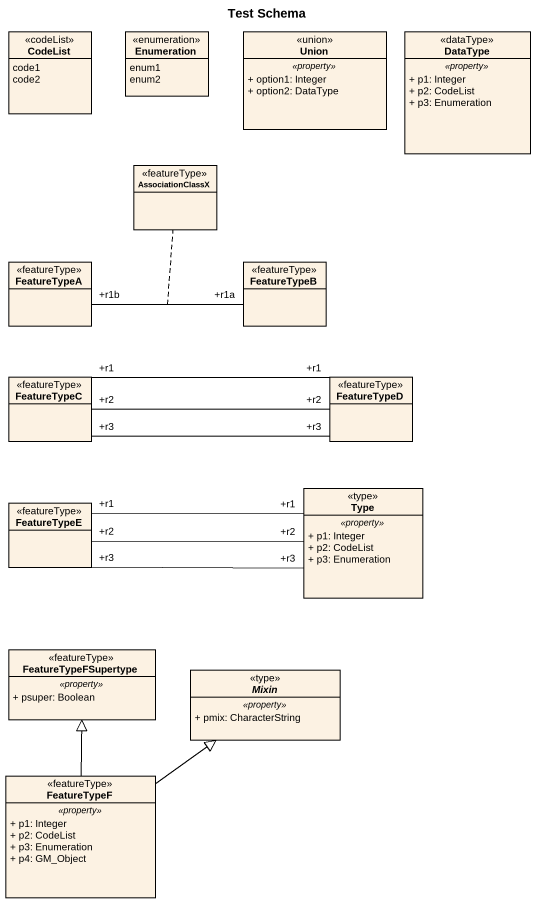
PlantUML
@startuml
title Test Schema
hide circle
hide empty members
skinparam classAttributeIconSize 0
class CodeList <<codeList>> {
  code1
  code2
}
enum Enumeration {
  enum1
  enum2
}
class Union <<union>> {
  .. <<property>> ..
  + option1: Integer
  + option2: DataType
}
class DataType <<dataType>> {
  .. <<property>> ..
  + p1: Integer
  + p2: CodeList
  + p3: Enumeration
}
class AssociationClassX <<featureType>>
class FeatureTypeA <<featureType>>
class FeatureTypeB <<featureType>>
class FeatureTypeC <<featureType>>
class FeatureTypeD <<featureType>>
class Type <<type>> {
  .. <<property>> ..
  + p1: Integer
  + p2: CodeList
  + p3: Enumeration
}
class FeatureTypeE <<featureType>>
class FeatureTypeFSupertype <<featureType>> {
  .. <<property>> ..
  + psuper: Boolean
}
abstract class Mixin <<type>> {
  .. <<property>> ..
  + pmix: CharacterString
}
class FeatureTypeF <<featureType>> {
  .. <<property>> ..
  + p1: Integer
  + p2: CodeList
  + p3: Enumeration
  + p4: GM_Object
}
FeatureTypeA "+r1b" -right- "+r1a" FeatureTypeB
(FeatureTypeA, FeatureTypeB) .. AssociationClassX
FeatureTypeC "+r1" -right- "+r1" FeatureTypeD
FeatureTypeC "+r2" -right- "+r2" FeatureTypeD
FeatureTypeC "+r3" -right- "+r3" FeatureTypeD
FeatureTypeE "+r1" -right- "+r1" Type
FeatureTypeE "+r2" -right- "+r2" Type
FeatureTypeE "+r3" -right- "+r3" Type
FeatureTypeF -up-|> FeatureTypeFSupertype
FeatureTypeF -up-|> Mixin
@enduml
